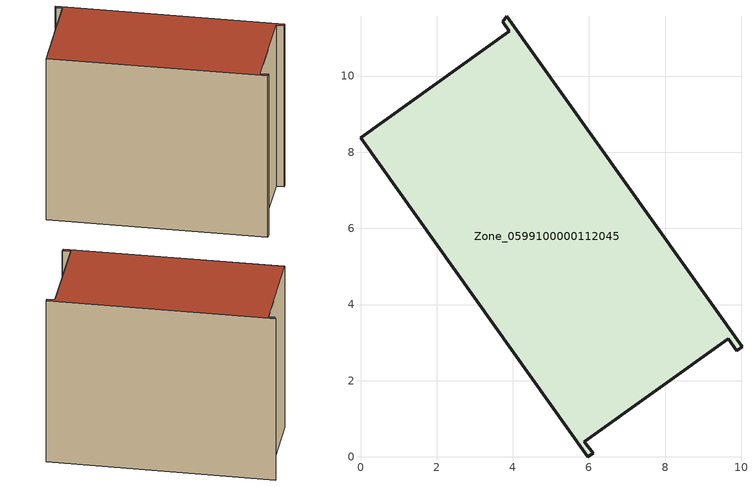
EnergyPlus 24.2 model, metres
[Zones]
Zone_0599100000112045
 floor ground (C_G): 3.74,11.43 3.83,11.57 10.02,2.89 9.88,2.79 9.66,3.1 5.88,0.4 6.11,0.09 5.97,0 0,8.38 3.91,11.18 z0
 wall outside (C_F): 5.97,0 6.11,0.09 5.88,0.4 9.66,3.1 9.88,2.79 10.02,2.89 3.83,11.57 3.74,11.43 3.91,11.18 0,8.38 5.97,0 z0:8.43
 roof outside (C_R): 3.83,11.57 3.74,11.43 3.91,11.18 0,8.38 5.97,0 6.11,0.09 5.88,0.4 9.66,3.1 9.88,2.79 10.02,2.89 z8.43
[BUILDING]
Pand.0599100000112045: North Axis=0; Terrain=City; Loads Convergence Tolerance Value=0.04; Temperature Convergence Tolerance Value=0.4; Solar Distribution=FullExterior; Maximum Number of Warmup Days=25; Minimum Number of Warmup Days=1
[Site:Location]
Rotterdam.The.Hague.AP_ZH_NLD Design_Conditions: Latitude=51.96; Longitude=4.45; Time Zone=1; Elevation=-4.5
[SITE:GROUNDTEMPERATURE:BUILDINGSURFACE]
18, 18, 18, 18, 18, 18, 18, 18, 18, 18, 18, 18
[MATERIAL] Thermal Absorptance=0.9; Solar Absorptance=0.7; Visible Absorptance=0.7
Name | Roughness | Thickness | Conductivity | Density | Specific Heat
G.TI.1975-1991 | MediumSmooth | 0.15 | 0.288461 | 540 | 1210
F.TI.1975-1991 | Rough | 0.3 | 0.230769 | 1920 | 840
R.TI.1975-1991 | MediumRough | 0.2 | 0.153846 | 1500 | 1000
[CONSTRUCTION]
C_G: G.TI.1975-1991
C_F: F.TI.1975-1991
C_R: R.TI.1975-1991
[ZONE]
Zone_0599100000112045: Type=1; Multiplier=1; Ceiling Height=Autocalculate; Volume=Autocalculate; Floor Area=autocalculate; Part of Total Floor Area=Yes
[ZONEINFILTRATION:DESIGNFLOWRATE]
Infil_Zone_0599100000112045: Zone or ZoneList or Space or SpaceList=Zone_0599100000112045; Schedule=AlwaysOn; Design Flow Rate Calculation Method=Flow/Area; Flow Rate per Floor Area=0.003; Constant Term Coefficient=1; Temperature Term Coefficient=0; Velocity Term Coefficient=0; Velocity Squared Term Coefficient=0
[HVACTEMPLATE:ZONE:IDEALLOADSAIRSYSTEM]
Zone_0599100000112045: Maximum Heating Supply Air Temperature=50; Minimum Cooling Supply Air Temperature=13; Maximum Heating Supply Air Humidity Ratio=0.0156; Minimum Cooling Supply Air Humidity Ratio=0.0077; Heating Limit=NoLimit; Cooling Limit=NoLimit; Dehumidification Control Type=ConstantSensibleHeatRatio; Cooling Sensible Heat Ratio=0.7; Dehumidification Setpoint=60; Humidification Control Type=None; Humidification Setpoint=30; Outdoor Air Method=None; Outdoor Air Flow Rate per Person=0.00944; Outdoor Air Flow Rate per Zone Floor Area=0; Outdoor Air Flow Rate per Zone=0; Demand Controlled Ventilation Type=None; Outdoor Air Economizer Type=NoEconomizer; Heat Recovery Type=None; Sensible Heat Recovery Effectiveness=0.7; Latent Heat Recovery Effectiveness=0.65
[ZONECONTROL:THERMOSTAT]
ThermostatControl_Zone_0599100000112045: Zone or ZoneList=Zone_0599100000112045; Control Type Schedule=DualSetpointControlType; Control 1=Thermostat_Zone_0599100000112045; Temperature Difference Between Cutout And Setpoint=0
[THERMOSTATSETPOINT:DUALSETPOINT]
Thermostat_Zone_0599100000112045: Heating Setpoint Temperature Schedule=HeatingSetpoint_Zone_0599100000112045; Cooling Setpoint Temperature Schedule=CoolingSetpoint_Zone_0599100000112045
[SCHEDULE:COMPACT]
HeatingSetpoint_Zone_0599100000112045: Through: 12/31, For: AllDays, Until: 24:00, 21
CoolingSetpoint_Zone_0599100000112045: Through: 12/31, For: AllDays, Until: 24:00, 24
DualSetpointControlType: Through: 12/31, For: AllDays, Until: 24:00, 4
AlwaysOn: Through: 12/31, For: AllDays, Until: 24:00, 1
